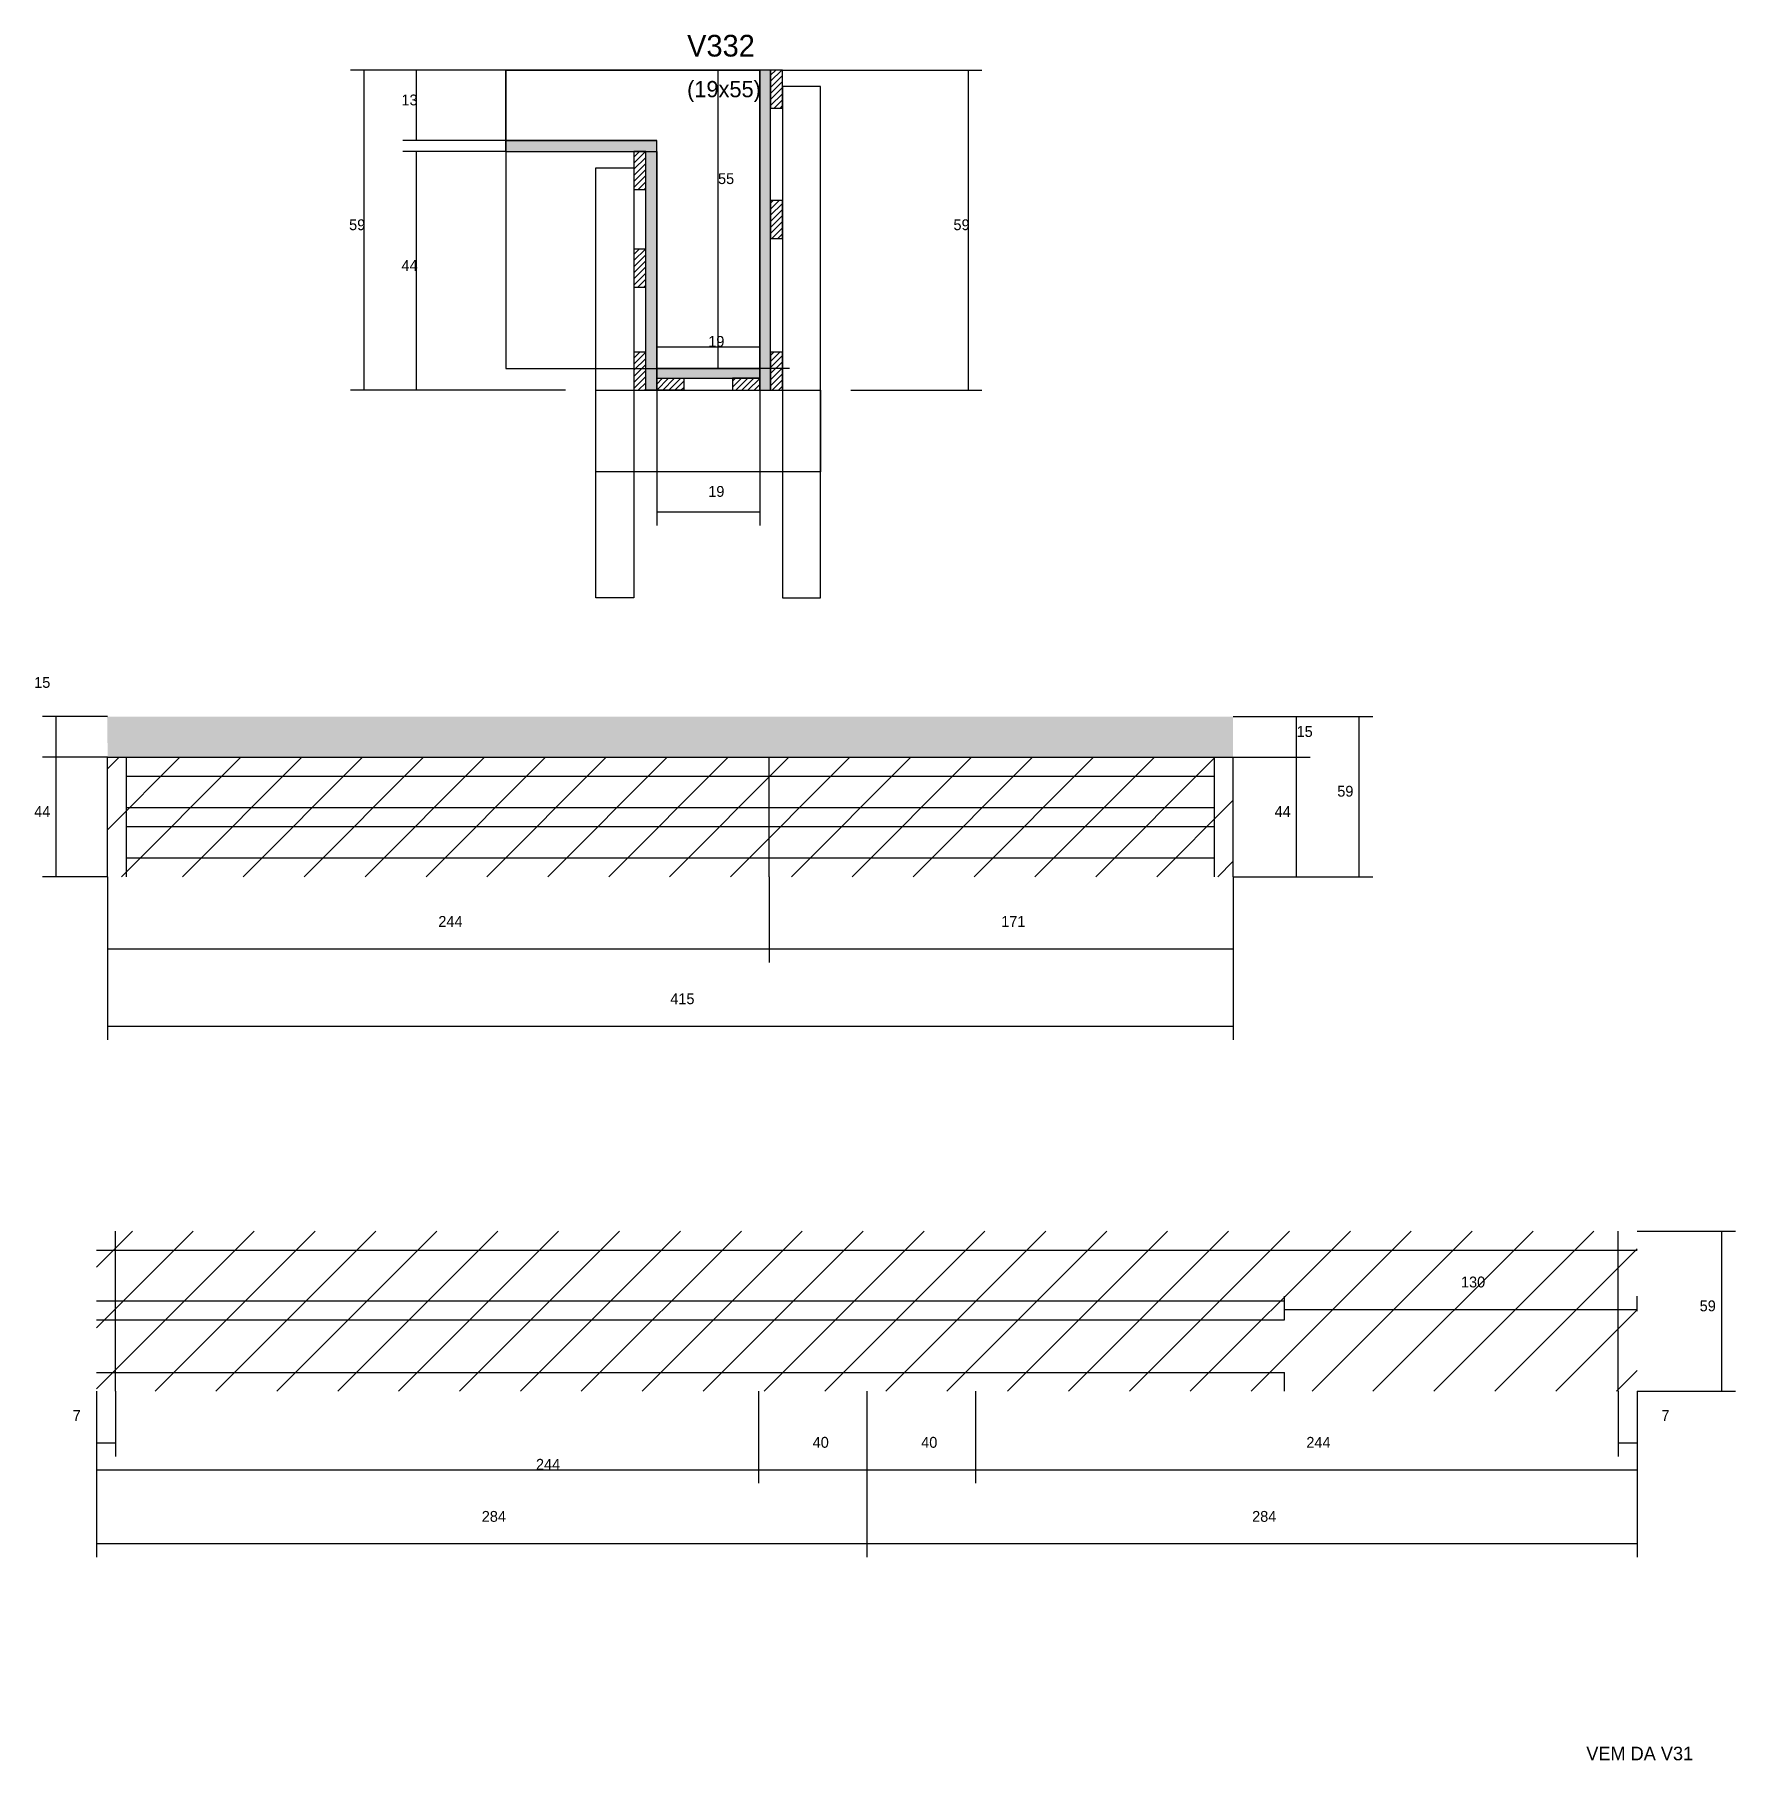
# Model space of a CAD drawing. Header units: metres. Extents: x 2616 to 3243, y 683 to 1320.
import ezdxf

# ---------------------------------------------------------------- set-up
doc = ezdxf.new("R2010")
doc.units = ezdxf.units.M
for name, color, linetype in [('CONCRETO', 251, 'Continuous'), ('COTA', 241, 'Continuous'), ('Cota Seção (2x)', 4, 'Continuous'), ('Hachura', 253, 'Continuous'), ('Madeira', 126, 'Continuous'), ('Painéis', 200, 'Continuous'), ('REAPROVEITAMENTO', 251, 'Continuous'), ('SARR_2.2x7', 40, 'Continuous'), ('SARR_3.5x7', 81, 'Continuous'), ('Texto Seção', 7, 'Continuous')]:
    doc.layers.add(name, color=color, linetype=linetype)

msp = doc.modelspace()

# ---------------------------------------------------------------- hatches: boundary and pattern name
at = {"layer": 'COTA'}
h = msp.add_hatch(dxfattribs=at)
h.set_pattern_fill('AR-CONC', scale=0.03)
h.paths.add_polyline_path([(3057.8, 1068.1), (2642.7, 1068.1), (2642.7, 1068.1), (2642.9, 1053.1), (2642.9, 1053.1), (3057.8, 1053.1), (3057.8, 1053.1), (3057.8, 1068.1)])
at = {"layer": 'Hachura'}
h = msp.add_hatch(color=8, dxfattribs=at)
h.dxf.hatch_style = 1
h.paths.add_polyline_path([(2887.3, 1306.4), (2883.3, 1306.4), (2883.3, 1306.4), (2883.3, 1188.4), (2883.3, 1188.4), (2887.3, 1188.4), (2887.3, 1188.4), (2887.3, 1306.4)])
h = msp.add_hatch(dxfattribs=at)
h.set_pattern_fill('ANSI31', scale=0.5)
h.paths.add_polyline_path([(2887.3, 1292.4), (2891.7, 1292.4), (2891.7, 1292.4), (2891.7, 1306.4), (2891.7, 1306.4), (2887.3, 1306.4), (2887.3, 1306.4), (2887.3, 1292.4)])
h = msp.add_hatch(color=8, dxfattribs=at)
h.dxf.hatch_style = 1
h.paths.add_polyline_path([(2845.3, 1276.4), (2845.3, 1280.4), (2845.3, 1280.4), (2789.7, 1280.4), (2789.7, 1280.4), (2789.7, 1276.4), (2789.7, 1276.4), (2845.3, 1276.4)])
h = msp.add_hatch(dxfattribs=at)
h.set_pattern_fill('ANSI31', scale=0.5)
h.paths.add_polyline_path([(2836.9, 1262.4), (2841.3, 1262.4), (2841.3, 1262.4), (2841.3, 1276.4), (2841.3, 1276.4), (2836.9, 1276.4), (2836.9, 1276.4), (2836.9, 1262.4)])
h = msp.add_hatch(color=8, dxfattribs=at)
h.dxf.hatch_style = 1
h.paths.add_polyline_path([(2845.3, 1278.4), (2841.3, 1278.4), (2841.3, 1278.4), (2841.3, 1188.4), (2841.3, 1188.4), (2845.3, 1188.4), (2845.3, 1188.4), (2845.3, 1278.4)])
h = msp.add_hatch(dxfattribs=at)
h.set_pattern_fill('ANSI31', scale=0.5)
h.paths.add_polyline_path([(2887.3, 1244.3), (2891.7, 1244.3), (2891.7, 1244.3), (2891.7, 1258.3), (2891.7, 1258.3), (2887.3, 1258.3), (2887.3, 1258.3), (2887.3, 1244.3)])
h = msp.add_hatch(dxfattribs=at)
h.set_pattern_fill('ANSI31', scale=0.5)
h.paths.add_polyline_path([(2836.9, 1226.4), (2841.3, 1226.4), (2841.3, 1226.4), (2841.3, 1240.4), (2841.3, 1240.4), (2836.9, 1240.4), (2836.9, 1240.4), (2836.9, 1226.4)])
h = msp.add_hatch(dxfattribs=at)
h.set_pattern_fill('ANSI31', scale=0.5)
h.paths.add_polyline_path([(2836.9, 1188.4), (2841.3, 1188.4), (2841.3, 1188.4), (2841.3, 1202.4), (2841.3, 1202.4), (2836.9, 1202.4), (2836.9, 1202.4), (2836.9, 1188.4)])
h = msp.add_hatch(dxfattribs=at)
h.set_pattern_fill('ANSI31', scale=0.5)
h.paths.add_polyline_path([(2887.3, 1188.4), (2891.7, 1188.4), (2891.7, 1188.4), (2891.7, 1202.4), (2891.7, 1202.4), (2887.3, 1202.4), (2887.3, 1202.4), (2887.3, 1188.4)])
h = msp.add_hatch(color=8, dxfattribs=at)
h.dxf.hatch_style = 1
h.paths.add_polyline_path([(2883.3, 1192.8), (2883.3, 1196.4), (2883.3, 1196.4), (2845.3, 1196.4), (2845.3, 1196.4), (2845.3, 1192.8), (2845.3, 1192.8), (2883.3, 1192.8)])
h = msp.add_hatch(dxfattribs=at)
h.set_pattern_fill('ANSI31', scale=0.5)
h.paths.add_polyline_path([(2845.3, 1188.4), (2845.3, 1192.8), (2845.3, 1192.8), (2855.3, 1192.8), (2855.3, 1192.8), (2855.3, 1188.4), (2855.3, 1188.4), (2845.3, 1188.4)])
h = msp.add_hatch(dxfattribs=at)
h.set_pattern_fill('ANSI31', scale=0.5)
h.paths.add_polyline_path([(2883.3, 1188.4), (2883.3, 1192.8), (2883.3, 1192.8), (2873.3, 1192.8), (2873.3, 1192.8), (2873.3, 1188.4), (2873.3, 1188.4), (2883.3, 1188.4)])
at = {"layer": 'REAPROVEITAMENTO'}
h = msp.add_hatch(dxfattribs=at)
h.set_pattern_fill('ANSI31', scale=5)
h.paths.add_polyline_path([(3057.8, 1009.1), (3057.8, 1053.1), (3057.8, 1053.1), (2642.8, 1053.1), (2642.8, 1053.1), (2642.8, 1009.1), (2642.8, 1009.1), (3057.8, 1009.1)])
h = msp.add_hatch(dxfattribs=at)
h.set_pattern_fill('ANSI31', scale=5)
h.paths.add_polyline_path([(3206.8, 819.4), (3206.8, 878.4), (3206.8, 878.4), (2638.8, 878.4), (2638.8, 878.4), (2638.8, 819.4), (2638.8, 819.4), (3206.8, 819.4)])

# ---------------------------------------------------------------- linework, layer by layer
at = {"layer": 'CONCRETO'}
for points in [[(2789.7, 1280.4), (2789.7, 1306.4), (2845.3, 1306.4), (2845.3, 1306.4), (2883.3, 1306.4), (2883.3, 1196.4), (2845.3, 1196.4), (2845.3, 1280.4)], [(2789.7, 1196.4), (2883.3, 1196.4), (2883.3, 1306.4), (2789.7, 1306.4)]]:
    msp.add_lwpolyline(points, close=True, dxfattribs=at)
at = {"layer": 'COTA'}
for p, q in [((2837.3, 1306.4), (2732.4, 1306.4)), ((2737.4, 1188.4), (2737.4, 1306.4)), ((2789.7, 1306.4), (2751.7, 1306.4)), ((2756.7, 1280.4), (2756.7, 1306.4)), ((2891.7, 1306.4), (2965.2, 1306.4)), ((2960.2, 1188.4), (2960.2, 1306.4)), ((2789.7, 1280.4), (2751.7, 1280.4)), ((2789.7, 1276.4), (2751.7, 1276.4)), ((2756.7, 1188.4), (2756.7, 1276.4)), ((2811.7, 1188.4), (2732.4, 1188.4)), ((2811.7, 1188.4), (2751.7, 1188.4)), ((2845.3, 1188.4), (2845.3, 1138.6)), ((2883.3, 1188.4), (2883.3, 1138.6)), ((2916.9, 1188.4), (2965.2, 1188.4)), ((2845.3, 1143.6), (2883.3, 1143.6)), ((2642.8, 1068.1), (2618.9, 1068.1)), ((2623.9, 1053.1), (2623.9, 1068.1)), ((3057.8, 1068.1), (3086.2, 1068.1)), ((3057.8, 1068.1), (3109.3, 1068.1)), ((3081.2, 1053.1), (3081.2, 1068.1)), ((3104.3, 1009.1), (3104.3, 1068.1)), ((2642.8, 1053.1), (2618.9, 1053.1)), ((2642.8, 1053.1), (2618.9, 1053.1)), ((2623.9, 1009.1), (2623.9, 1053.1)), ((3057.8, 1053.1), (3086.2, 1053.1)), ((3057.8, 1053.1), (3086.2, 1053.1)), ((3081.2, 1009.1), (3081.2, 1053.1)), ((2642.8, 1009.1), (2618.9, 1009.1)), ((2642.8, 1009.1), (2642.8, 977.5)), ((2642.8, 1009.1), (2642.8, 949)), ((2886.8, 1009.1), (2886.8, 977.5)), ((2886.8, 1009.1), (2886.8, 977.5)), ((3057.8, 1009.1), (3057.8, 977.5)), ((3057.8, 1009.1), (3057.8, 949)), ((3057.8, 1009.1), (3086.2, 1009.1)), ((3057.8, 1009.1), (3109.3, 1009.1)), ((2642.8, 982.5), (2886.8, 982.5)), ((2886.8, 982.5), (3057.8, 982.5)), ((2642.8, 954), (3057.8, 954)), ((3206.8, 878.4), (3243, 878.4)), ((3238, 819.4), (3238, 878.4)), ((3076.8, 848.9), (3076.8, 854.5)), ((3206.8, 848.9), (3206.8, 854.5)), ((3076.8, 849.5), (3206.8, 849.5)), ((2638.8, 819.4), (2638.8, 785.5)), ((2638.8, 819.4), (2638.8, 795.4)), ((2638.8, 819.4), (2638.8, 758.3)), ((2645.8, 819.4), (2645.8, 795.4)), ((2882.8, 819.4), (2882.8, 785.5)), ((2882.8, 819.4), (2882.8, 785.5)), ((2922.8, 819.4), (2922.8, 785.5)), ((2922.8, 819.4), (2922.8, 785.5)), ((2922.8, 819.4), (2922.8, 758.3)), ((2922.8, 819.4), (2922.8, 758.3)), ((2962.8, 819.4), (2962.8, 785.5)), ((2962.8, 819.4), (2962.8, 785.5)), ((3199.8, 819.4), (3199.8, 795.4)), ((3206.8, 819.4), (3243, 819.4)), ((3206.8, 819.4), (3206.8, 785.5)), ((3206.8, 819.4), (3206.8, 795.4)), ((3206.8, 819.4), (3206.8, 758.3)), ((2638.8, 800.4), (2645.8, 800.4)), ((3199.8, 800.4), (3206.8, 800.4)), ((2638.8, 790.5), (2882.8, 790.5)), ((2882.8, 790.5), (2922.8, 790.5)), ((2922.8, 790.5), (2962.8, 790.5)), ((2962.8, 790.5), (3206.8, 790.5)), ((2638.8, 763.3), (2922.8, 763.3)), ((2922.8, 763.3), (3206.8, 763.3))]:
    msp.add_line(p, q, dxfattribs=at)
at = {"layer": 'Cota Seção (2x)'}
for p, q in [((2883.3, 1306.4), (2862.9, 1306.4)), ((2867.9, 1196.4), (2867.9, 1306.4)), ((2845.3, 1188.4), (2845.3, 1209.4)), ((2883.3, 1188.4), (2883.3, 1209.4)), ((2845.3, 1204.4), (2883.3, 1204.4)), ((2894.3, 1196.4), (2862.9, 1196.4))]:
    msp.add_line(p, q, dxfattribs=at)
at = {"layer": 'Madeira'}
for points in [[(2887.3, 1292.4), (2891.7, 1292.4), (2891.7, 1306.4), (2887.3, 1306.4)], [(2836.9, 1262.4), (2841.3, 1262.4), (2841.3, 1276.4), (2836.9, 1276.4)], [(2887.3, 1244.3), (2891.7, 1244.3), (2891.7, 1258.3), (2887.3, 1258.3)], [(2836.9, 1226.4), (2841.3, 1226.4), (2841.3, 1240.4), (2836.9, 1240.4)], [(2836.9, 1188.4), (2841.3, 1188.4), (2841.3, 1202.4), (2836.9, 1202.4)], [(2887.3, 1188.4), (2891.7, 1188.4), (2891.7, 1202.4), (2887.3, 1202.4)], [(2845.3, 1188.4), (2845.3, 1192.8), (2855.3, 1192.8), (2855.3, 1188.4)], [(2883.3, 1188.4), (2883.3, 1192.8), (2873.3, 1192.8), (2873.3, 1188.4)]]:
    msp.add_lwpolyline(points, close=True, dxfattribs=at)
at = {"layer": 'Painéis'}
for p, q in [((2883.3, 1188.4), (2883.3, 1306.4)), ((2789.7, 1280.4), (2845.3, 1280.4)), ((2789.7, 1276.4), (2789.7, 1280.4)), ((2845.3, 1276.4), (2845.3, 1280.4)), ((2845.3, 1188.4), (2845.3, 1276.4)), ((2845.3, 1196.4), (2883.3, 1196.4)), ((2845.3, 1192.8), (2845.3, 1196.4)), ((2883.3, 1192.8), (2883.3, 1196.4)), ((2642.8, 1053.1), (3057.8, 1053.1)), ((2642.8, 1009.1), (2642.8, 1053.1)), ((2886.8, 1009.1), (2886.8, 1053.1)), ((3057.8, 1009.1), (3057.8, 1053.1))]:
    msp.add_line(p, q, dxfattribs=at)
for points in [[(2887.3, 1306.4), (2883.3, 1306.4), (2883.3, 1188.4), (2887.3, 1188.4)], [(2845.3, 1276.4), (2845.3, 1280.4), (2789.7, 1280.4), (2789.7, 1276.4)], [(2841.3, 1276.4), (2845.3, 1276.4), (2845.3, 1188.4), (2841.3, 1188.4)], [(2883.3, 1192.8), (2883.3, 1196.4), (2845.3, 1196.4), (2845.3, 1192.8)]]:
    msp.add_lwpolyline(points, close=True, dxfattribs=at)
at = {"layer": 'SARR_2.2x7'}
for p, q in [((2649.8, 1009.1), (2649.8, 1053.1)), ((3050.9, 1009.1), (3050.9, 1053.1)), ((2649.8, 1046.1), (2886.8, 1046.1)), ((2886.8, 1046.1), (3050.9, 1046.1)), ((2649.8, 1034.6), (2886.8, 1034.6)), ((2886.8, 1034.6), (3050.9, 1034.6)), ((2649.8, 1027.6), (2886.8, 1027.6)), ((2886.8, 1027.6), (3050.9, 1027.6)), ((2649.8, 1016.1), (2886.8, 1016.1)), ((2886.8, 1016.1), (3050.9, 1016.1)), ((2645.8, 819.4), (2645.8, 878.4)), ((3199.8, 819.4), (3199.8, 878.4)), ((2638.8, 871.4), (2922.8, 871.4)), ((2922.8, 871.4), (3206.8, 871.4)), ((2638.8, 852.7), (2922.8, 852.7)), ((2922.8, 852.7), (3076.8, 852.7)), ((3076.8, 845.7), (3076.8, 852.7)), ((2638.8, 845.7), (2922.8, 845.7)), ((2922.8, 845.7), (3076.8, 845.7)), ((2638.8, 826.4), (2922.8, 826.4)), ((2922.8, 826.4), (3076.8, 826.4)), ((3076.8, 819.4), (3076.8, 826.4))]:
    msp.add_line(p, q, dxfattribs=at)
at = {"layer": 'SARR_3.5x7'}
for points in [[(2905.7, 1300.4), (2891.7, 1300.4), (2891.7, 1111.9), (2905.7, 1111.9)], [(2822.9, 1270.4), (2836.9, 1270.4), (2836.9, 1111.9), (2822.9, 1111.9)], [(2822.9, 1188.4), (2905.7, 1188.4), (2905.7, 1158.3), (2822.9, 1158.3)]]:
    msp.add_lwpolyline(points, close=True, dxfattribs=at)

# ---------------------------------------------------------------- texts
at = {"layer": 'COTA'}
for s, p in [('13', (2751.2, 1293.4)), ('59', (2731.9, 1247.4)), ('59', (2954.7, 1247.4)), ('44', (2751.2, 1232.4)), ('19', (2864.3, 1149.1)), ('15', (2615.8, 1078.7)), ('15', (3081.2, 1060.6)), ('59', (3096.2, 1038.6)), ('44', (2615.8, 1031.1)), ('44', (3073.1, 1031.1)), ('244', (2764.8, 990.6)), ('171', (2972.3, 990.6)), ('415', (2850.3, 962.1)), ('130', (3141.8, 857.7)), ('59', (3229.8, 848.9)), ('7', (2630, 808.5)), ('7', (3215.7, 808.5)), ('40', (2902.8, 798.6)), ('40', (2942.8, 798.6)), ('244', (3084.8, 798.6)), ('244', (2800.8, 790.5)), ('284', (2780.8, 771.3)), ('284', (3064.8, 771.3))]:
    msp.add_text(s, height=4, dxfattribs=at).set_placement(p)
at = {"layer": 'Cota Seção (2x)'}
for s, p in [('55', (2867.9, 1264.4)), ('19', (2864.3, 1204.4))]:
    msp.add_text(s, height=4, dxfattribs=at).set_placement(p)
at = {"layer": 'Texto Seção'}
for s, height, p in [('V332', 8, (2856.5, 1311.4)), ('(19x55)', 6, (2856.5, 1296.4)), ('VEM DA V31', 5, (3188, 683.4))]:
    msp.add_text(s, height=height, dxfattribs=at).set_placement(p)

doc.saveas('drawing.dxf')
